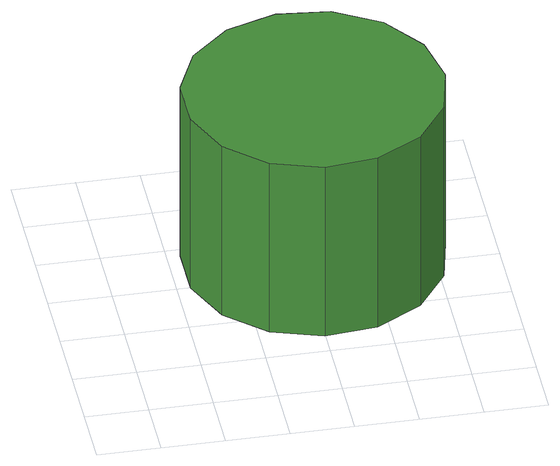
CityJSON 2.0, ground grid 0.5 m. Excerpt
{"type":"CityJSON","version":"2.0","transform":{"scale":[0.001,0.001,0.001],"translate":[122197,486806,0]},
"CityObjects":{
"tree1":{"type":"SolitaryVegetationObject","attributes":{"function":"something"},"geometry":[{"type":"MultiSurface","lod":"1","boundaries":[[[0,1,2,3,4,5,6,7,8,9,10,11,12,13,14]],[[15,16,17,18,19,20,21,22,23,24,25,26,27,28,29]],[[0,29,28,1]],[[1,28,27,2]],[[2,27,26,3]],[[3,26,25,4]],[[4,25,24,5]],[[5,24,23,6]],[[6,23,22,7]],[[7,22,21,8]],[[8,21,20,9]],[[9,20,19,10]],[[10,19,18,11]],[[11,18,17,12]],[[12,17,16,13]],[[13,16,15,14]],[[14,15,29,0]]]}]}
},
"vertices":[
[2614,1706,2282],[2526,2120,2282],[2277,2462,2282],[1911,2674,2282],[1490,2718,2282],[1088,2587,2282],[773,2304,2282],[601,1918,2282],[601,1494,2282],[773,1108,2282],[1088,825,2282],[1490,694,2282],[1911,738,2282],[2277,950,2282],[2526,1292,2282],[2526,1292,699],[2277,950,699],[1911,738,699],[1490,694,699],[1088,825,699],[773,1108,699],[601,1494,699],[601,1918,699],[773,2304,699],[1088,2587,699],[1490,2718,699],[1911,2674,699],[2277,2462,699],[2526,2120,699],[2614,1706,699]
]}
